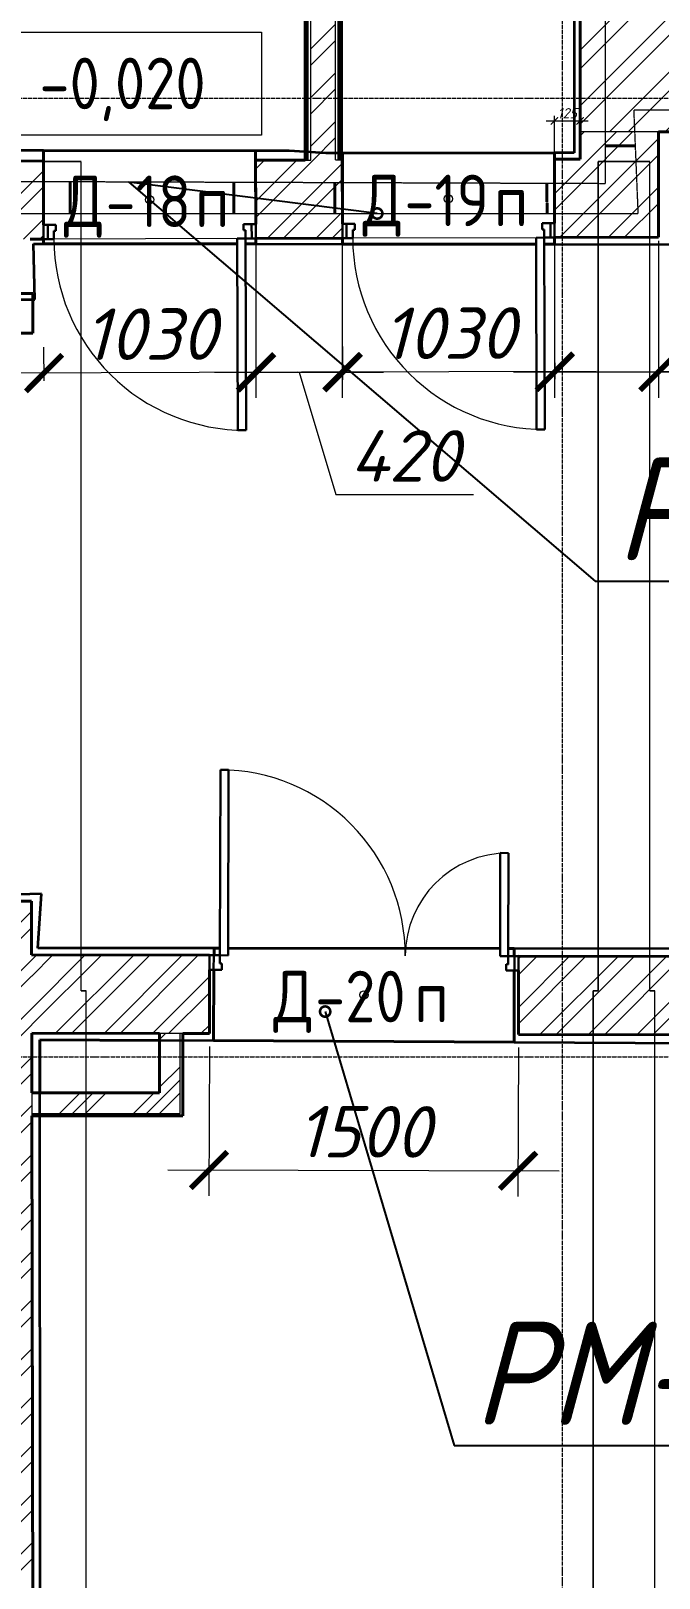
# Model space of a CAD drawing. Header units: millimetres. Extents: x 749182 to 2267578, y 70462 to 311449.
# Drawn here: x 1966350 to 1969399, y 81695 to 89200 of the extents above; entities that cross this region are included whole.
import ezdxf
from ezdxf import colors
from ezdxf.entities.mleader import LeaderData, LeaderLine
from ezdxf.math import Vec2, Vec3

# ---------------------------------------------------------------- set-up
doc = ezdxf.new("R2010")
doc.units = ezdxf.units.MM
for name, pattern in [('ADSK_Линия сетки', [25, 20, -2.5, 0, -2.5]), ('ADSK_Сверху', [4.5, 3, -1.5]), ('осеваяX2', [4, 2.5, -0.5, 0.5, -0.5])]:
    doc.linetypes.add(name, pattern=pattern)
doc.layers.get('Defpoints').update_dxf_attribs({"color": 255})
for name, color, linetype, lineweight in [('Аннотация', 7, 'Continuous', 9), ('Двери', 7, 'Continuous', 20), ('Каркас', 7, 'Continuous', 9), ('Марки дверей', 7, 'Continuous', 20), ('Оси', 165, 'осеваяX2', 13), ('отметки', 7, 'Continuous', 20), ('Перекрытие', 7, 'Continuous', 18), ('Размер', 7, 'Continuous', 13), ('размеры', 7, 'Continuous', 9), ('Размеры КР', 164, 'Continuous', 9), ('Стены', 184, 'Continuous', 40), ('Стены внутренние', 7, 'Continuous', 18), ('Стены разрез', 7, 'Continuous', 35), ('Стены штриховка', 7, 'Continuous', 18)]:
    doc.layers.add(name, color=color, linetype=linetype, lineweight=lineweight)
doc.styles.add('GOST 2.304_new', font='isocpeur.ttf', dxfattribs={"width": 0.9, "oblique": 15})
doc.styles.add('GOST Common_2', font='GOST_Common.ttf', dxfattribs={"width": 0.9, "height": 200})
doc.styles.add('М2', font='isocpeui.ttf')
doc.dimstyles.new('SPDS 1_100', dxfattribs={"dimscale": 100, "dimtxt": 2.5, "dimasz": 1.77, "dimexe": 1.25, "dimexo": 0.625, "dimtad": 1, "dimdec": 0, "dimrnd": 0.001, "dimzin": 9, "dimtxsty": 'М2', "dimblk": 'ARCHTICK', "dimcen": 2.5, "dimdle": 2, "dimclrt": 256, "dimadec": 0, "dimazin": 2, "dimtfac": 0.75, "dimtdec": 0, "dimtmove": 1, "dimatfit": 3, "dimfxl": 0, "dimtolj": 1, "dimlwd": 9, "dimlwe": 9, "dimarcsym": 0})
doc.dimstyles.new('SPDS 1_20', dxfattribs={"dimscale": 20, "dimtxt": 2.5, "dimasz": 1.77, "dimexe": 1.25, "dimexo": 0.625, "dimtad": 1, "dimdec": 0, "dimrnd": 0.001, "dimtxsty": 'М2', "dimblk": 'ARCHTICK', "dimcen": 2.5, "dimdle": 2, "dimclrt": 256, "dimadec": 0, "dimazin": 2, "dimtfac": 0.75, "dimtdec": 0, "dimtmove": 1, "dimatfit": 3, "dimfxl": 0, "dimtolj": 1, "dimlwd": 9, "dimlwe": 9, "dimarcsym": 0})
pattern_1 = [(45, (1958220.23, 75616.62), (-179.605, 179.605), []), (45, (1958283.73, 75616.62), (0, 359.21), []), (45, (1958156.73, 75616.62), (0, 359.21), [])]
pattern_2 = [(45, (1958220.23, 75616.62), (-117.8655, 117.8655), []), (45, (1958298.8, 75616.62), (-117.8655, 117.8655), [])]

# ---------------------------------------------------------------- blocks, each defined once
blk = doc.blocks.new('Существующие стены 2 этаж - Существующие стены 2 этаж-699583-01 План 1-го этажа маркировочный')
at = {"layer": 'Стены', "color": 254, "linetype": 'ADSK_Сверху', "true_color": 0xe8c5d7}
for p, q in [((10916.6, 13026.6), (11064.3, 13026.6)), ((11064.3, 13026.6), (10916.6, 13026.6)), ((11064.3, 13026.6), (10916.6, 13026.6)), ((10916.6, 13026.6), (11064.3, 13026.6)), ((9114.9, 12848.2), (9114.7, 12697.5)), ((9114.7, 12697.5), (9114.9, 12848.2)), ((9605, 12697.5), (9604.4, 12846.6)), ((9605, 12697.5), (9604.4, 12846.6)), ((10634.4, 12843.1), (10635, 12697.5)), ((10634.4, 12843.1), (10635, 12697.5))]:
    blk.add_line(p, q, dxfattribs=at)
at = {"layer": 'Стены', "color": 254, "linetype": 'ADSK_Сверху', "true_color": 0xeacadb}
for p, q in [((8319.7, 12697.5), (8319.9, 12850.9)), ((8319.9, 12850.9), (8319.7, 12697.5))]:
    blk.add_line(p, q, dxfattribs=at)
blk = doc.blocks.new('Существующие стены 1 эт - Существующие стены 1 эт-653793-01 План 1-го этажа маркировочный')
at = {"layer": 'Стены'}
for p, q in [((8189.9, 13002.4), (9219.9, 13001.2)), ((8189.9, 13002.4), (8190.1, 12952.9)), ((9220.1, 12956.1), (9219.9, 13001.2)), ((9641.8, 12647.4), (9642.2, 12989.6)), ((9642.2, 12989.6), (10670.4, 12991.7)), ((10670.5, 12960.5), (10670.4, 12991.7)), ((8191.2, 12572.9), (8191.3, 12551)), ((9131.3, 12549.9), (8191.3, 12551)), ((9221.3, 12549.8), (9171.3, 12549.8)), ((9221.3, 12549.8), (9221.2, 12576.1)), ((9641.7, 12549.2), (9641.7, 12577.4)), ((10581.8, 12548.1), (9641.7, 12549.2)), ((10671.8, 12548), (10621.8, 12548.1)), ((10671.8, 12548), (10671.7, 12580.5)), ((9018.8, 9133), (9018.6, 9098.9)), ((9018.8, 9133), (9046.9, 9133)), ((9086.9, 9132.9), (10406.9, 9131.8)), ((10446.9, 9131.7), (10475.2, 9131.7)), ((10475.1, 9095.1), (10475.2, 9131.7)), ((9018.2, 9028.9), (9016.5, 8684.9)), ((10474.8, 8677.6), (10475.1, 9025.1)), ((8754.4, 8686.2), (8172.5, 8689.1)), ((8172.5, 8689.1), (8172.7, 8431.8)), ((10474.8, 8677.6), (9016.5, 8684.9))]:
    blk.add_line(p, q, dxfattribs=at)
at = {"layer": 'Стены разрез'}
for p, q in [((10766.6, 20367.6), (10766.6, 12991.9)), ((8189.9, 13002.4), (7847.3, 13002.8)), ((8191, 12642.9), (8189.9, 13002.4)), ((9383, 13001), (9219.9, 13001.2)), ((9219.9, 13001.2), (9221, 12646.1)), ((9560.7, 12989.5), (9383, 13001)), ((9642.2, 12989.6), (9560.7, 12989.5)), ((9641.8, 12647.4), (9642.2, 12989.6)), ((10766.6, 12991.9), (10670.4, 12991.7)), ((10670.4, 12991.7), (10671.5, 12650.5)), ((8148.3, 12279.6), (8141.8, 12551.1)), ((8141.8, 12551.1), (8191.3, 12551)), ((8191.3, 12551), (8191.2, 12572.9)), ((9221.2, 12576.1), (9221.3, 12549.8)), ((9221.3, 12549.8), (9641.7, 12549.2)), ((9641.7, 12549.2), (9641.7, 12577.4)), ((10671.7, 12580.5), (10671.8, 12548)), ((10671.8, 12548), (11234.1, 12547.3)), ((7725.3, 12279.6), (8148.3, 12279.6)), ((8181, 9396.4), (7719.1, 9385.7)), ((8163.3, 9133.7), (8181, 9396.4)), ((9018.8, 9133), (8163.3, 9133.7)), ((9018.6, 9098.9), (9018.8, 9133)), ((10475.2, 9131.7), (10475.1, 9095.1)), ((14303.5, 9128.4), (10475.2, 9131.7)), ((9016.5, 8684.9), (9018.2, 9028.9)), ((10475.1, 9025.1), (10474.8, 8677.6)), ((8177.8, 2799.5), (8172.5, 8689.1)), ((8172.5, 8689.1), (9016.5, 8684.9)), ((10474.8, 8677.6), (13831, 8660.7))]:
    blk.add_line(p, q, dxfattribs=at)
blk = doc.blocks.new('AC_Дверь_Однопольная_Стальная - Д-18п 1030х2200h-1983138-01 План 1-го этажа маркировочный')
at = {"layer": 'Двери', "lineweight": 30}
for p, q in [((-465, 1120), (-425, 1120)), ((-465, 190), (-465, 1120)), ((-425, 1120), (-425, 190)), ((-515, 190), (-495, 190)), ((-515, 120), (-515, 190)), ((-495, 190), (-465, 190)), ((-495, 120), (-495, 190)), ((-495, 190), (-495, 120)), ((-425, 190), (-465, 190)), ((-465, 190), (-465, 150)), ((465, 190), (495, 190)), ((465, 150), (465, 190)), ((495, 190), (495, 120)), ((495, 190), (515, 190)), ((495, 120), (495, 190)), ((515, 190), (515, 120)), ((-495, 120), (-515, 120)), ((-455, 120), (-495, 120)), ((-465, 150), (-455, 150)), ((-455, 150), (-455, 120)), ((455, 150), (465, 150)), ((455, 120), (455, 150)), ((495, 120), (455, 120)), ((515, 120), (495, 120))]:
    blk.add_line(p, q, dxfattribs=at)
at = {"layer": 'Двери'}
blk.add_arc((-465, 190), 930, 0, 90, dxfattribs=at)
blk = doc.blocks.new('AC_Дверь_Однопольная_Стальная - Д-19п 1030х2200h-1983139-01 План 1-го этажа маркировочный')
at = {"layer": 'Двери', "lineweight": 30}
for p, q in [((-465, 1120), (-425, 1120)), ((-465, 190), (-465, 1120)), ((-425, 1120), (-425, 190)), ((-515, 190), (-495, 190)), ((-515, 120), (-515, 190)), ((-495, 190), (-465, 190)), ((-495, 120), (-495, 190)), ((-495, 190), (-495, 120)), ((-425, 190), (-465, 190)), ((-465, 190), (-465, 150)), ((465, 190), (495, 190)), ((465, 150), (465, 190)), ((495, 190), (495, 120)), ((495, 190), (515, 190)), ((495, 120), (495, 190)), ((515, 190), (515, 120)), ((-495, 120), (-515, 120)), ((-455, 120), (-495, 120)), ((-465, 150), (-455, 150)), ((-455, 150), (-455, 120)), ((455, 150), (465, 150)), ((455, 120), (455, 150)), ((495, 120), (455, 120)), ((515, 120), (495, 120))]:
    blk.add_line(p, q, dxfattribs=at)
at = {"layer": 'Двери'}
blk.add_arc((-465, 190), 930, 0, 90, dxfattribs=at)
blk = doc.blocks.new('AC_Дверь_Двупольная_Стальная - Д-20п 1500х2200h-2039721-01 План 1-го этажа маркировочный')
at = {"layer": 'Двери', "lineweight": 30}
for p, q in [((-700, 1090), (-660, 1090)), ((-700, 190), (-700, 1090)), ((-660, 1090), (-660, 190)), ((700, 690), (660, 690)), ((660, 690), (660, 190)), ((700, 190), (700, 690)), ((-750, 190), (-730, 190)), ((-750, 120), (-750, 190)), ((-730, 190), (-700, 190)), ((-730, 120), (-730, 190)), ((-730, 190), (-730, 120)), ((-660, 190), (-700, 190)), ((-700, 190), (-700, 150)), ((660, 190), (700, 190)), ((730, 190), (700, 190)), ((700, 190), (700, 150)), ((730, 120), (730, 190)), ((750, 190), (730, 190)), ((730, 190), (730, 120)), ((750, 120), (750, 190)), ((-730, 120), (-750, 120)), ((-690, 120), (-730, 120)), ((-700, 150), (-690, 150)), ((-690, 150), (-690, 120)), ((700, 150), (690, 150)), ((690, 150), (690, 120)), ((690, 120), (730, 120)), ((730, 120), (750, 120))]:
    blk.add_line(p, q, dxfattribs=at)
at = {"layer": 'Двери'}
for centre, radius, start, end in [((-700, 190), 900, 360, 90), ((700, 190), 500, 90, 180)]:
    blk.add_arc(centre, radius, start, end, dxfattribs=at)
blk = doc.blocks.new('ADSK_Марка_Дверь - Марка типа и комментарии-2020407-01 План 1-го этажа маркировочный')
at = {"layer": 'Марки дверей', "lineweight": 9}
blk.add_circle((0, 0), 0.2, dxfattribs=at)
blk = doc.blocks.new('_ArchTick')
at = {"color": 0, "linetype": 'ByBlock', "const_width": 0.15}
blk.add_lwpolyline([(-0.5, -0.5), (0.5, 0.5)], dxfattribs=at)
blk = doc.blocks.new('*D2900')
at = {"layer": 'Defpoints', "color": 0, "lineweight": 20, "transparency": 16777216}
for p in [(1966413.4, 87540), (1966413.7, 87440), (1967443.7, 87443.1)]:
    blk.add_point(p, dxfattribs=at)
at = {"layer": 'размеры', "color": 0, "lineweight": 9, "transparency": 16777216}
for p, q in [((1966413.5, 87502.5), (1966413, 87665)), ((1967443.5, 87505.6), (1967443, 87668.1)), ((1967643.4, 87543.7), (1966213.4, 87539.4))]:
    blk.add_line(p, q, dxfattribs=at)
at = {"layer": 'размеры', "color": 0, "lineweight": 9, "transparency": 16777216, "xscale": 177, "yscale": 177, "zscale": 177}
for p, rotation in [((1966413.4, 87540), 180.1744007004188), ((1967443.4, 87543.1), 0.1744007004187065)]:
    blk.add_blockref('_ArchTick', p, dxfattribs=dict(at, rotation=rotation))
at = {"layer": 'размеры', "lineweight": 20, "transparency": 16777216, "insert": (1966927.9, 87729), "char_height": 250, "width": 560.473, "attachment_point": 5, "rotation": 0.1744, "style": 'М2'}
blk.add_mtext('\\A1;1030', dxfattribs=at)
blk = doc.blocks.new('*D2901')
at = {"layer": 'Defpoints', "color": 0, "lineweight": 20, "transparency": 16777216}
for p in [(1967863.9, 87544.4), (1967864.2, 87444.4), (1968894.2, 87447.5)]:
    blk.add_point(p, dxfattribs=at)
at = {"layer": 'размеры', "color": 0, "lineweight": 9, "transparency": 16777216}
for p, q in [((1967864, 87506.9), (1967863.5, 87669.4)), ((1968894, 87510), (1968893.5, 87672.5)), ((1969093.9, 87548.1), (1967663.9, 87543.8))]:
    blk.add_line(p, q, dxfattribs=at)
at = {"layer": 'размеры', "color": 0, "lineweight": 9, "transparency": 16777216, "xscale": 177, "yscale": 177, "zscale": 177}
for p, rotation in [((1967863.9, 87544.4), 180.1744007004188), ((1968893.9, 87547.5), 0.1744007004187065)]:
    blk.add_blockref('_ArchTick', p, dxfattribs=dict(at, rotation=rotation))
at = {"layer": 'размеры', "lineweight": 20, "transparency": 16777216, "insert": (1968378.3, 87733.5), "char_height": 250, "width": 560.473, "attachment_point": 5, "rotation": 0.1744, "style": 'М2'}
blk.add_mtext('\\A1;1030', dxfattribs=at)
blk = doc.blocks.new('*D2902')
at = {"layer": 'Defpoints', "color": 0, "lineweight": 20, "transparency": 16777216}
for p in [(1967216.1, 84335.6), (1968716.1, 84331.6), (1968714.3, 83670.3)]:
    blk.add_point(p, dxfattribs=at)
at = {"layer": 'размеры', "color": 0, "lineweight": 9, "transparency": 16777216}
for p, q in [((1967215.9, 84273.1), (1967214, 83549.2)), ((1968715.9, 84269.1), (1968714, 83545.3)), ((1967014.3, 83674.8), (1968914.3, 83669.8))]:
    blk.add_line(p, q, dxfattribs=at)
at = {"layer": 'размеры', "color": 0, "lineweight": 9, "transparency": 16777216, "xscale": 177, "yscale": 177, "zscale": 177}
for p, rotation in [((1967214.3, 83674.2), 179.8485505273751), ((1968714.3, 83670.3), 359.8485505273751)]:
    blk.add_blockref('_ArchTick', p, dxfattribs=dict(at, rotation=rotation))
at = {"layer": 'размеры', "lineweight": 20, "transparency": 16777216, "insert": (1967964.8, 83859.8), "char_height": 250, "width": 560.473, "attachment_point": 5, "rotation": 359.84855, "style": 'М2'}
blk.add_mtext('\\A1;1500', dxfattribs=at)
blk = doc.blocks.new('Высотные отметки - Рамка-5093-01 План 1-го этажа маркировочный')
at = {"layer": 'Аннотация', "lineweight": 20}
for p, q in [((-6.5, 0), (-6.5, 5)), ((-6.5, 5), (6.5, 5)), ((6.5, 5), (6.5, 0)), ((6.5, 0), (-6.5, 0))]:
    blk.add_line(p, q, dxfattribs=at)
blk = doc.blocks.new('_DotSmall')
at = {"color": 0, "linetype": 'ByBlock', "lineweight": 35, "const_width": 0.5}
blk.add_lwpolyline([(-0.0625, 0, 1), (0.0625, 0, 1)], format="xyb", close=True, dxfattribs=at)
blk = doc.blocks.new('*D3060')
at = {"layer": 'Defpoints', "color": 0, "lineweight": 20, "transparency": 16777216}
for p in [(1969015.5, 88763), (1968890.8, 88577.1), (1969015.5, 88577.1)]:
    blk.add_point(p, dxfattribs=at)
at = {"layer": 'Размеры КР', "color": 0, "lineweight": 9, "transparency": 16777216}
for p, q in [((1968890.8, 88589.6), (1968890.8, 88788)), ((1969015.5, 88589.6), (1969015.5, 88788)), ((1968850.8, 88763), (1969055.5, 88763))]:
    blk.add_line(p, q, dxfattribs=at)
at = {"layer": 'Размеры КР', "color": 0, "lineweight": 9, "transparency": 16777216, "xscale": 35.4, "yscale": 35.4, "zscale": 35.4, "rotation": 180}
blk.add_blockref('_ArchTick', (1968890.8, 88763), dxfattribs=at)
at = {"layer": 'Размеры КР', "color": 0, "lineweight": 9, "transparency": 16777216, "xscale": 35.4, "yscale": 35.4, "zscale": 35.4}
blk.add_blockref('_ArchTick', (1969015.5, 88763), dxfattribs=at)
at = {"layer": 'Размеры КР', "lineweight": 20, "transparency": 16777216, "insert": (1968953.1, 88800.5), "char_height": 50, "attachment_point": 5, "style": 'М2'}
blk.add_mtext('\\A1;125', dxfattribs=at)
blk = doc.blocks.new('*D3061')
at = {"layer": 'Defpoints', "color": 0, "lineweight": 20, "transparency": 16777216}
for p in [(1968891.7, 88283), (1969395.5, 88244.4), (1969395.5, 87545.3)]:
    blk.add_point(p, dxfattribs=at)
at = {"layer": 'размеры', "color": 0, "lineweight": 9, "transparency": 16777216}
for p, q in [((1968891.7, 88220.5), (1968891.7, 87420.3)), ((1969395.5, 88181.9), (1969395.5, 87420.3)), ((1968691.7, 87545.3), (1969595.5, 87545.3)), ((1970295.2, 87545.3), (1969395.5, 87545.3))]:
    blk.add_line(p, q, dxfattribs=at)
at = {"layer": 'размеры', "color": 0, "lineweight": 9, "transparency": 16777216, "xscale": 177, "yscale": 177, "zscale": 177, "rotation": 180}
blk.add_blockref('_ArchTick', (1968891.7, 87545.3), dxfattribs=at)
at = {"layer": 'размеры', "color": 0, "lineweight": 9, "transparency": 16777216, "xscale": 177, "yscale": 177, "zscale": 177}
blk.add_blockref('_ArchTick', (1969395.5, 87545.3), dxfattribs=at)
at = {"layer": 'размеры', "lineweight": 20, "transparency": 16777216, "insert": (1969967.5, 87732.8), "char_height": 250, "attachment_point": 5, "style": 'М2'}
blk.add_mtext('\\A1;504', dxfattribs=at)
blk = doc.blocks.new('*D3062')
at = {"layer": 'Defpoints', "color": 0, "lineweight": 20, "transparency": 16777216}
for p in [(1967441.1, 88314.1), (1967861.5, 88315.4), (1967861.5, 87544.4)]:
    blk.add_point(p, dxfattribs=at)
at = {"layer": 'размеры', "color": 0, "lineweight": 9, "transparency": 16777216}
for p, q in [((1967441.1, 88251.6), (1967441.1, 87419.4)), ((1967861.5, 88252.9), (1967861.5, 87419.4)), ((1967241.1, 87544.4), (1968061.5, 87544.4)), ((1967651.3, 87544.4), (1967829.4, 86950.6)), ((1967829.4, 86950.6), (1968497.8, 86950.6))]:
    blk.add_line(p, q, dxfattribs=at)
at = {"layer": 'размеры', "color": 0, "lineweight": 9, "transparency": 16777216, "xscale": 177, "yscale": 177, "zscale": 177, "rotation": 180}
blk.add_blockref('_ArchTick', (1967441.1, 87544.4), dxfattribs=at)
at = {"layer": 'размеры', "color": 0, "lineweight": 9, "transparency": 16777216, "xscale": 177, "yscale": 177, "zscale": 177}
blk.add_blockref('_ArchTick', (1967861.5, 87544.4), dxfattribs=at)
at = {"layer": 'размеры', "lineweight": 20, "transparency": 16777216, "insert": (1968163.6, 87138.1), "char_height": 250, "attachment_point": 5, "style": 'М2'}
blk.add_mtext('\\A1;420', dxfattribs=at)

msp = doc.modelspace()

# ---------------------------------------------------------------- hatches: boundary and pattern name
at = {"layer": 'Стены внутренние', "lineweight": 9}
h = msp.add_hatch(dxfattribs=at)
h.set_pattern_fill('FP_3', color=256, angle=45, style=0, pattern_type=2)
h.set_pattern_definition([(45, (1958220.23, 75616.62), (-134.7038, 134.7038), []), (45, (1958310.03, 75616.62), (-134.7038, 134.7038), [])])
h.paths.add_polyline_path([(1969072.7305, 88711.7013), (1969525.4619, 88711.7013), (1969525.4619, 96025.2503), (1969015.4619, 96025.2503), (1969015.4619, 88711.7013), (1969027.519, 88711.7013)])
h = msp.add_hatch(dxfattribs=at)
h.set_pattern_fill('FP_1', color=256, style=0, pattern_type=2)
h.set_pattern_definition(pattern_2)
h.paths.add_polyline_path([(1967708.752, 88573.512), (1967828.752, 88573.8773), (1967828.752, 90606.9569), (1967708.752, 90606.9569), (1967708.752, 89169.5975)])
h = msp.add_hatch(dxfattribs=at)
h.set_pattern_fill('FP_13', color=256, angle=45, style=0, pattern_type=2)
h.set_pattern_definition([(44.8351, (1958220.23, 75616.62), (-134.3155, 135.091), []), (44.8351, (1958310.03, 75616.36), (-134.3155, 135.091), [])])
h.paths.add_polyline_path([(1972603.981, 88701.3711), (1972605.4491, 89211.369), (1971806.8527, 89213.6679), (1971805.5861, 88703.67), (1972086.6787, 88702.8602)])
h.paths.add_polyline_path([(1970675.3893, 88706.9229), (1970676.8574, 89216.9208), (1969525.4619, 89220.1345), (1969525.4619, 88711.7013), (1969395.4619, 88710.6074), (1970675.267, 88706.9234)])
h = msp.add_hatch(dxfattribs=at)
h.set_pattern_fill('FP_1', color=256, style=0, pattern_type=2)
h.set_pattern_definition(pattern_2)
h.paths.add_polyline_path([(1969015.4619, 88197.4877), (1969395.4619, 88198.6444), (1969395.4619, 88711.7013), (1969015.4619, 88710.6074), (1969015.4619, 88198.6444)])
h = msp.add_hatch(dxfattribs=at)
h.set_pattern_fill('FP_1', color=256, style=0, pattern_type=2)
h.set_pattern_definition(pattern_2)
h.paths.add_polyline_path([(1965301.4583, 88186.1827), (1966411.4498, 88189.5614), (1966410.1424, 88569.5592), (1965300.3017, 88566.181), (1965301.4583, 88186.4458)])
h.paths.add_polyline_path([(1967441.445, 88192.6966), (1967861.9177, 88193.9764), (1967860.761, 88573.9747), (1967440.2883, 88572.6948), (1967441.4269, 88198.6444)])
h.paths.add_polyline_path([(1968891.9129, 88197.1116), (1969015.4619, 88198.6444), (1969015.4619, 88577.4895), (1968890.7562, 88577.1099), (1968891.9117, 88197.4877)])
h = msp.add_hatch(dxfattribs=at)
h.set_pattern_fill('FP_1', color=256, style=0, pattern_type=2)
h.set_pattern_definition(pattern_2)
h.paths.add_polyline_path([(1965985.8138, 78312.7241), (1966365.8131, 78313.4695), (1966352.7391, 84977.8664), (1965972.7398, 84977.121), (1965985.8124, 78313.4695)])
h = msp.add_hatch(dxfattribs=at)
h.set_pattern_fill('FP_1', color=256, style=0, pattern_type=2)
h.set_pattern_definition(pattern_2)
h.paths.add_polyline_path([(1976404.8548, 84311.3122), (1976405.8593, 84691.3109), (1974023.5708, 84697.608), (1974023.6926, 84317.6064), (1975599.8696, 84313.44)])
h.paths.add_polyline_path([(1972522.5716, 84321.5743), (1972523.391, 84701.5734), (1968717.0717, 84711.6347), (1968716.0672, 84331.636), (1972097.0724, 84322.699)])
h.paths.add_polyline_path([(1967216.0725, 84335.6009), (1967216.0725, 84715.6022), (1966353.2491, 84717.8829), (1966354.7586, 84337.8776), (1967086.6573, 84335.943)])
h = msp.add_hatch(dxfattribs=at)
h.set_pattern_fill('FP_6', color=256, style=0, pattern_type=2)
h.set_pattern_definition(pattern_1)
h.paths.add_polyline_path([(1967070.3761, 83948.407), (1967074.6573, 83948.407), (1967074.6573, 84335.9747), (1966974.6573, 84335.9747), (1966974.6573, 83948.407)])
h = msp.add_hatch(dxfattribs=at)
h.set_pattern_fill('FP_6', color=256, style=0, pattern_type=2)
h.set_pattern_definition(pattern_1)
h.paths.add_polyline_path([(1966398, 83948.407), (1966974.6573, 83948.407), (1966974.6573, 84048.407), (1966354.5624, 84048.407), (1966354.7586, 83948.407), (1966393.0525, 83948.407)])

# ---------------------------------------------------------------- linework, layer by layer
at = {"layer": 'Каркас', "color": 253, "linetype": 'ADSK_Сверху', "true_color": 0xb2b2b2}
for p, q in [((1966343.7052, 88566.7452), (1966593.7052, 88566.7452)), ((1966593.7052, 84543.6161), (1966593.7052, 88566.7452)), ((1969103.7052, 88566.7452), (1969353.7052, 88566.7452)), ((1969103.7052, 88566.7452), (1969103.7052, 84543.6161)), ((1969353.7052, 84543.6161), (1969353.7052, 88566.7452)), ((1966618.7052, 84543.6161), (1966593.7052, 84543.6161)), ((1966618.7052, 78156.6386), (1966618.7052, 84543.6161)), ((1969103.7052, 84543.6161), (1969078.7052, 84543.6161)), ((1969078.7052, 84543.6161), (1969078.7052, 78156.6386)), ((1969378.7052, 84543.6161), (1969353.7052, 84543.6161)), ((1969378.7052, 78156.6386), (1969378.7052, 84543.6161))]:
    msp.add_line(p, q, dxfattribs=at)
at = {"layer": 'Каркас', "color": 253, "linetype": 'ADSK_Сверху', "true_color": 0xaaaaaa}
for p, q in [((1966593.7052, 88566.7452), (1966343.7052, 88566.7452)), ((1966593.7052, 84543.6161), (1966593.7052, 88566.7452)), ((1969353.7052, 88566.7452), (1969103.7052, 88566.7452)), ((1969103.7052, 84543.6161), (1969103.7052, 88566.7452)), ((1969353.7052, 84543.6161), (1969353.7052, 88566.7452)), ((1966593.7052, 84543.6161), (1966618.7052, 84543.6161)), ((1966618.7052, 78156.6386), (1966618.7052, 84543.6161)), ((1969078.7052, 84543.6161), (1969103.7052, 84543.6161)), ((1969078.7052, 78156.6386), (1969078.7052, 84543.6161)), ((1969353.7052, 84543.6161), (1969378.7052, 84543.6161)), ((1969378.7052, 78156.6386), (1969378.7052, 84543.6161))]:
    msp.add_line(p, q, dxfattribs=at)
at = {"layer": 'Оси', "linetype": 'ADSK_Линия сетки'}
for p, q in [((1968930.1361, 71313.2448), (1968930.1361, 97285.4199)), ((1947134.001, 88873.407), (2015361.944, 88873.407)), ((1947134.001, 84223.407), (2009148.6289, 84223.407))]:
    msp.add_line(p, q, dxfattribs=at)
at = {"layer": 'Перекрытие', "linetype": 'ADSK_Сверху'}
for p, q in [((1969136.7996, 96184.141), (1969136.7996, 88458.7892)), ((1969298.0424, 88314.1307), (1969277.3896, 88817.5422)), ((1969277.3896, 88817.5422), (1982891.3451, 88787.2493)), ((1969136.7996, 88458.7892), (1965917.3078, 88469.6441)), ((1965301.0689, 88314.1319), (1969298.0424, 88314.1307))]:
    msp.add_line(p, q, dxfattribs=at)
at = {"layer": 'Перекрытие'}
for p, q in [((1966410.2931, 88569.5596), (1966411.4498, 88189.5614)), ((1967441.445, 88192.6966), (1967440.2883, 88572.6948)), ((1968891.9129, 88197.1116), (1968890.7562, 88577.1099)), ((1967351.4454, 88192.4226), (1966461.4495, 88189.7136)), ((1968801.9133, 88196.8377), (1967911.9174, 88194.1286))]:
    msp.add_line(p, q, dxfattribs=at)
at = {"layer": 'Стены внутренние', "lineweight": 40}
for p, q in [((1969015.4619, 96025.2503), (1969015.4619, 88577.4895)), ((1967856.752, 88573.9625), (1967856.752, 91008.2076)), ((1967680.752, 90579.4569), (1967680.752, 88573.4268)), ((1969395.4619, 88198.6444), (1969395.4619, 88710.6074)), ((1969395.4619, 88710.6074), (1970675.3893, 88706.9229)), ((1966410.2931, 88569.5596), (1966021.0333, 88568.3748)), ((1966411.2367, 88259.5611), (1966410.2931, 88569.5596)), ((1967680.752, 88573.4268), (1967440.2883, 88572.6948)), ((1967440.2883, 88572.6948), (1967441.2319, 88262.6963)), ((1967860.761, 88573.9747), (1967856.752, 88573.9625)), ((1967861.7046, 88263.9761), (1967860.761, 88573.9747)), ((1969015.4619, 88577.4895), (1968890.7562, 88577.1099)), ((1968890.7562, 88577.1099), (1968891.6998, 88267.1113)), ((1966346.4388, 88189.3635), (1966411.4498, 88189.5614)), ((1967441.445, 88192.6966), (1967861.9177, 88193.9764)), ((1968891.9129, 88197.1116), (1969395.4619, 88198.6444)), ((1966358.9556, 87926.5722), (1966246.9556, 87926.5722)), ((1966358.9556, 87733.623), (1966358.9556, 87926.5722)), ((1964825.9009, 87733.623), (1966358.9556, 87733.623)), ((1966352.7391, 84977.8664), (1965972.7398, 84977.121)), ((1966353.2491, 84717.8829), (1966352.7391, 84977.8664)), ((1967217.0769, 84715.5996), (1966353.2491, 84717.8829)), ((1972523.576, 84701.5729), (1968717.0717, 84711.6347)), ((1967216.0725, 84335.6009), (1967216.8919, 84645.5998)), ((1968716.8866, 84641.6349), (1968716.0672, 84331.636)), ((1966354.5624, 84048.407), (1966353.9946, 84337.8796)), ((1966353.9946, 84337.8796), (1966974.6573, 84336.2391)), ((1966974.6573, 84336.2391), (1966974.6573, 84048.407)), ((1967086.6573, 83936.407), (1967086.6573, 84335.943)), ((1967086.6573, 84335.943), (1967216.0725, 84335.6009)), ((1968716.0672, 84331.636), (1972522.5716, 84321.5743)), ((1966974.6573, 84048.407), (1966354.5624, 84048.407)), ((1966354.7822, 83936.407), (1967086.6573, 83936.407)), ((1966365.8131, 78313.4695), (1966354.7822, 83936.407))]:
    msp.add_line(p, q, dxfattribs=at)
at = {"layer": 'Стены штриховка'}
for p, q in [((1967828.752, 88573.8773), (1967828.752, 90980.2076)), ((1967841.752, 88573.9168), (1967841.752, 90993.2076)), ((1967847.752, 88573.9351), (1967847.752, 90999.2076)), ((1967689.752, 88573.4542), (1967689.752, 90606.9569)), ((1967695.752, 88573.4724), (1967695.752, 90606.9569)), ((1967708.752, 88573.512), (1967708.752, 90634.4569)), ((1969015.4619, 88711.7013), (1969395.4619, 88711.7013)), ((1969395.4619, 88710.6074), (1969395.4619, 88711.7013)), ((1967680.752, 88573.4268), (1967708.752, 88573.512)), ((1967828.752, 88573.8773), (1967856.752, 88573.9625)), ((1966356.9556, 87926.5722), (1966356.9556, 87733.623)), ((1966358.9556, 87735.623), (1964825.9009, 87735.623)), ((1967086.6573, 84335.943), (1966974.6573, 84336.2391)), ((1967074.6573, 83948.407), (1967074.6573, 84335.9747)), ((1967084.6573, 83936.407), (1967084.6573, 84335.9483)), ((1966354.5624, 84048.407), (1966354.7822, 83936.407)), ((1966354.7586, 83948.407), (1967074.6573, 83948.407)), ((1966354.7782, 83938.407), (1967086.6573, 83938.407)), ((1967074.6573, 83938.407), (1967074.6573, 83936.407))]:
    msp.add_line(p, q, dxfattribs=at)

# ---------------------------------------------------------------- block references
at = {"layer": 'Двери'}
for name, p, rotation in [('AC_Дверь_Однопольная_Стальная - Д-18п 1030х2200h-1983138-01 План 1-го этажа маркировочный', (1966925.869, 88381.1281), 180.1744007003281), ('AC_Дверь_Однопольная_Стальная - Д-19п 1030х2200h-1983139-01 План 1-го этажа маркировочный', (1968376.3369, 88385.5432), 180.1744007003281), ('AC_Дверь_Двупольная_Стальная - Д-20п 1500х2200h-2039721-01 План 1-го этажа маркировочный', (1967966.5721, 84523.6178), 359.8485505277052)]:
    msp.add_blockref(name, p, dxfattribs=dict(at, rotation=rotation))
at = {"layer": 'Марки дверей', "xscale": 99.99999999999993, "yscale": 99.99999999999993, "zscale": 99.99999999999993}
for p in [(1966925.869, 88381.1281), (1968376.3369, 88385.5432), (1967966.5721, 84523.6178)]:
    msp.add_blockref('ADSK_Марка_Дверь - Марка типа и комментарии-2020407-01 План 1-го этажа маркировочный', p, dxfattribs=at)
at = {"layer": 'отметки', "lineweight": 20, "xscale": 99.99999999999993, "yscale": 99.99999999999993, "zscale": 99.99999999999993}
msp.add_blockref('Высотные отметки - Рамка-5093-01 План 1-го этажа маркировочный', (1966819.8685, 88693.4581), dxfattribs=at)
at = {"layer": 'Стены', "color": 254, "linetype": 'ADSK_Сверху', "true_color": 0xe8c5d7}
msp.add_blockref('Существующие стены 2 этаж - Существующие стены 2 этаж-699583-01 План 1-го этажа маркировочный', (1958220.2258, 75616.6187), dxfattribs=at)
at = {"layer": 'Стены', "color": 243, "true_color": 0xbb5389}
msp.add_blockref('Существующие стены 1 эт - Существующие стены 1 эт-653793-01 План 1-го этажа маркировочный', (1958220.2258, 75616.6187), dxfattribs=at)

# ---------------------------------------------------------------- texts
at = {"layer": 'Марки дверей', "lineweight": 9, "char_height": 250, "attachment_point": 1, "style": 'GOST Common_2'}
for s, insert, width in [('\\fGOST Common|b0|i0|c204|p34|;\\W.9;Д', (1966509.8898, 88498.1412), 245.316375), ('-18', (1966712.296, 88498.1412), 526.708687), ('\\fGOST Common|b0|i0|c204|p34|;\\W.9;Д', (1967960.3577, 88502.5562), 245.316375), ('-19', (1968162.7639, 88502.5562), 526.708687), ('\\fGOST Common|b0|i0|c204|p34|;\\W.9;п', (1967146.8741, 88498.1412), 194.810062), ('\\fGOST Common|b0|i0|c204|p34|;\\W.9;п', (1968597.342, 88502.5562), 194.810062), ('\\fGOST Common|b0|i0|c204|p34|;\\W.9;Д', (1967526.7428, 84640.6309), 245.316375), ('-20', (1967729.149, 84640.6309), 584.430187), ('\\fGOST Common|b0|i0|c204|p34|;\\W.9;п', (1968211.3522, 84640.6309), 194.810062)]:
    msp.add_mtext(s, dxfattribs=dict(at, insert=insert, width=width))
at = {"layer": 'отметки', "lineweight": 20, "insert": (1966391.1924, 89070.1652), "char_height": 250, "width": 1028.822569, "attachment_point": 1, "line_spacing_factor": 1.022761, "style": 'GOST Common_2'}
msp.add_mtext('-0,020', dxfattribs=at)

# ---------------------------------------------------------------- dimensions: what is measured, and where the dimension line sits
at = {"layer": 'размеры', "lineweight": 20}
dim = msp.add_linear_dim(base=(1967861.548, 87544.3952), p1=(1967441.0753, 88314.1313), p2=(1967861.548, 88315.4111), dimstyle='SPDS 1_100', dxfattribs=at)
dim.commit()
dim.dimension.update_dxf_attribs({"geometry": '*D3062', "text_midpoint": (1967891.9367, 87138.1452)})
dim = msp.add_linear_dim(base=(1969395.4619, 87545.2779), p1=(1968891.6514, 88283.0345), p2=(1969395.4619, 88244.4458), dimstyle='SPDS 1_100', dxfattribs=at)
dim.commit()
dim.dimension.update_dxf_attribs({"geometry": '*D3061', "text_midpoint": (1969967.5457, 87545.2779), "dimtype": 160})
for base, p1, p2, angle, picture, middle in [((1966413.427, 87539.9801), (1967443.7266, 87443.1309), (1966413.7313, 87439.9957), 0.1744007, '*D2900', (1966927.8539, 87729.0469)), ((1967863.8949, 87544.3952), (1968894.1945, 87447.5459), (1967864.1992, 87444.4107), 0.1744007, '*D2901', (1968378.3218, 87733.4619)), ((1968714.3191, 83670.2825), (1967216.0725, 84335.6009), (1968716.0672, 84331.636), 359.84855053, '*D2902', (1967964.8173, 83859.7643))]:
    dim = msp.add_linear_dim(base=base, p1=p1, p2=p2, angle=angle, dimstyle='SPDS 1_100', dxfattribs=at)
    dim.commit()
    dim.dimension.update_dxf_attribs({"geometry": picture, "text_midpoint": middle})
at = {"layer": 'Размеры КР', "lineweight": 20}
dim = msp.add_linear_dim(base=(1969015.4619, 88762.9944), p1=(1968890.7562, 88577.1099), p2=(1969015.4619, 88577.1099), dimstyle='SPDS 1_20', dxfattribs=at)
dim.commit()
dim.dimension.update_dxf_attribs({"geometry": '*D3060', "text_midpoint": (1968953.1091, 88800.4944)})

# ---------------------------------------------------------------- leaders
at = {"layer": 'Размер', "color": 15, "ltscale": 20}
ml = msp.add_multileader_mtext('Standard', dxfattribs=at)
ml.set_content('\\A1;РМ-4', color=15, style='GOST 2.304_new')
ml.set_leader_properties()
ml.set_arrow_properties(name='DOTSMALL')
ml.build(insert=Vec2(0, 0))
ml.multileader.update_dxf_attribs({"text_left_attachment_type": 6, "text_right_attachment_type": 6, "dogleg_length": 1, "arrow_head_size": 100})
ctx = ml.context
ctx.base_point, ctx.char_height, ctx.arrow_head_size, ctx.landing_gap_size, ctx.plane_origin = Vec3(1969109.0658, 86530.4026), 500, 100, 0, Vec3(1946993.1106, 229522.4353)
ctx.left_attachment, ctx.right_attachment, ctx.text_align_type = 6, 6, 1
notes = []
notes.append((ctx, [(1, (1, 1, 0), (1969089.0658, 86530.4026), (1, 0), 20, [(1, [(1968030.834, 88314.1311), (1966825.8822, 88466.5807)], 0, [])])]))
ctx.mtext.insert, ctx.mtext.rotation, ctx.mtext.width, ctx.mtext.alignment, ctx.mtext.flow_direction = Vec3(1969918.0404, 87130.4026), 6.283185307, 1286.674802, 2, 5
at = {"layer": 'Размер', "color": 20, "ltscale": 20}
ml = msp.add_multileader_mtext('Standard', dxfattribs=at)
ml.set_content('\\A1;РМ-2', color=20, style='GOST 2.304_new')
ml.set_leader_properties()
ml.set_arrow_properties(name='DOTSMALL')
ml.build(insert=Vec2(0, 0))
ml.multileader.update_dxf_attribs({"text_left_attachment_type": 6, "text_right_attachment_type": 6, "dogleg_length": 1, "arrow_head_size": 100})
ctx = ml.context
ctx.base_point, ctx.char_height, ctx.arrow_head_size, ctx.landing_gap_size, ctx.plane_origin = Vec3(1968423.7834, 82337.7754), 500, 100, 0, Vec3(1946116.3261, 224946.9979)
ctx.left_attachment, ctx.right_attachment, ctx.text_align_type = 6, 6, 1
notes.append((ctx, [(1, (1, 1, 0), (1968403.7834, 82337.7754), (1, 0), 20, [(0, [(1967778.1251, 84442.5939)], 0, [])])]))
ctx.mtext.insert, ctx.mtext.rotation, ctx.mtext.width, ctx.mtext.alignment, ctx.mtext.flow_direction = Vec3(1969210.258, 82937.7754), 6.283185307, 1286.674802, 2, 5
for ctx, leaders in notes:
    for number, flags, end, landing, length, lines in leaders:
        leader = LeaderData()
        leader.index, (leader.has_last_leader_line, leader.has_dogleg_vector, leader.attachment_direction) = number, flags
        leader.last_leader_point, leader.dogleg_vector, leader.dogleg_length = Vec3(end), Vec3(landing), length
        for number, points, colour, breaks in lines:
            line = LeaderLine()
            line.index, line.vertices, line.color, line.breaks = number, Vec3.list(points), colors.encode_raw_color(colour), breaks
            leader.lines.append(line)
        ctx.leaders.append(leader)

doc.saveas('drawing.dxf')
